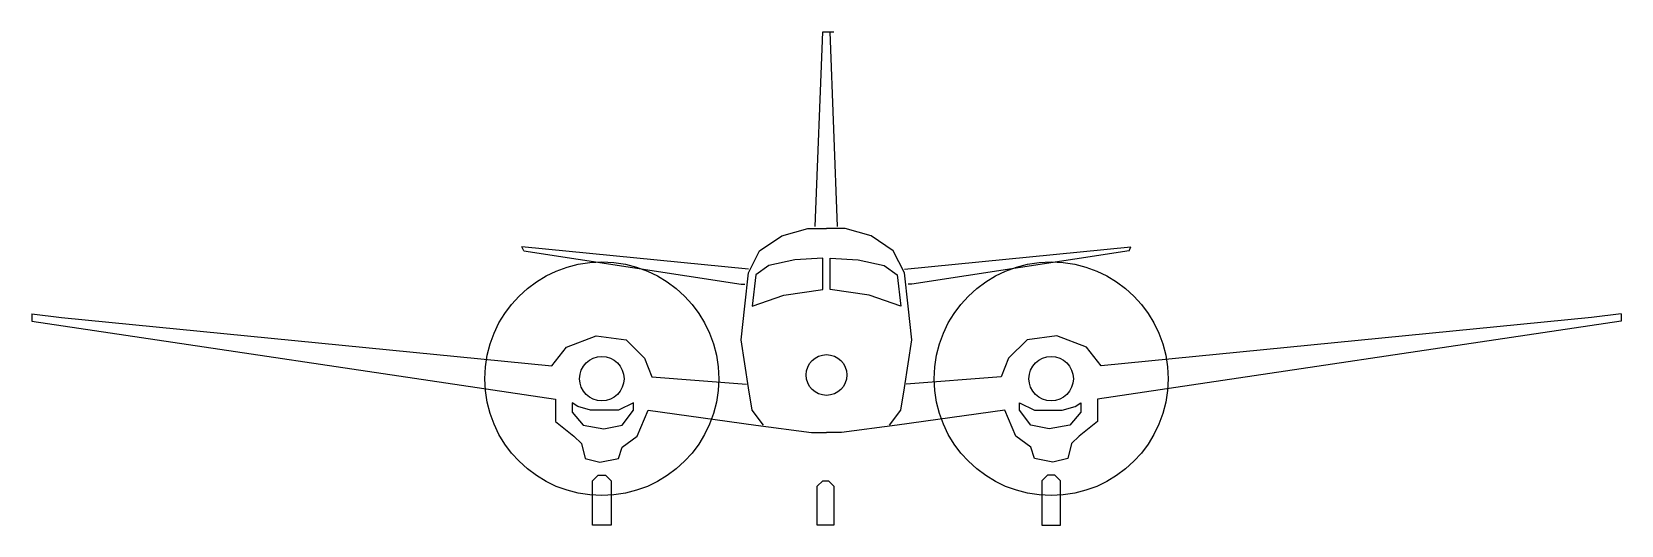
# Model space of a CAD drawing. Header units: millimetres. Extents: x -2379.7 to -2359.9, y 1503.4 to 1509.6.
import ezdxf

# ---------------------------------------------------------------- set-up
doc = ezdxf.new("R2010")
doc.units = ezdxf.units.MM
doc.header["$LTSCALE"] = 10
doc.layers.add('Aeronaves', color=2, linetype='Continuous')

msp = doc.modelspace()

# ---------------------------------------------------------------- linework, layer by layer
at = {"layer": 'Aeronaves'}
for p, q in [((-2369.921, 1507.166), (-2369.828, 1509.593)), ((-2369.828, 1509.593), (-2369.782, 1509.593)), ((-2369.782, 1509.593), (-2369.689, 1509.593)), ((-2369.643, 1507.166), (-2369.736, 1509.593)), ((-2370.614, 1506.865), (-2370.337, 1507.05)), ((-2370.337, 1507.05), (-2370.013, 1507.142)), ((-2370.013, 1507.142), (-2369.782, 1507.142)), ((-2369.551, 1507.142), (-2369.782, 1507.142)), ((-2369.227, 1507.05), (-2369.551, 1507.142)), ((-2368.95, 1506.865), (-2369.227, 1507.05)), ((-2373.55, 1506.865), (-2373.573, 1506.911)), ((-2373.573, 1506.911), (-2373.573, 1506.911)), ((-2370.753, 1506.634), (-2373.573, 1506.911)), ((-2373.55, 1506.865), (-2370.845, 1506.449)), ((-2370.753, 1506.588), (-2370.614, 1506.865)), ((-2368.811, 1506.588), (-2368.95, 1506.865)), ((-2368.811, 1506.634), (-2365.991, 1506.911)), ((-2366.014, 1506.865), (-2368.718, 1506.449)), ((-2366.014, 1506.865), (-2365.991, 1506.911)), ((-2365.991, 1506.911), (-2365.991, 1506.911)), ((-2370.498, 1506.68), (-2370.66, 1506.565)), ((-2370.175, 1506.749), (-2370.498, 1506.68)), ((-2369.828, 1506.773), (-2370.175, 1506.749)), ((-2369.828, 1506.38), (-2369.828, 1506.773)), ((-2369.736, 1506.38), (-2369.736, 1506.773)), ((-2369.736, 1506.773), (-2369.389, 1506.749)), ((-2369.389, 1506.749), (-2369.065, 1506.68)), ((-2369.065, 1506.68), (-2368.903, 1506.565)), ((-2370.799, 1506.172), (-2370.753, 1506.588)), ((-2370.66, 1506.565), (-2370.707, 1506.172)), ((-2368.903, 1506.565), (-2368.857, 1506.172)), ((-2368.765, 1506.172), (-2368.811, 1506.588)), ((-2370.845, 1506.449), (-2370.799, 1506.449)), ((-2370.707, 1506.172), (-2370.314, 1506.31)), ((-2370.314, 1506.31), (-2369.828, 1506.38)), ((-2369.25, 1506.31), (-2369.736, 1506.38)), ((-2368.857, 1506.172), (-2369.25, 1506.31)), ((-2368.718, 1506.449), (-2368.765, 1506.449)), ((-2379.676, 1506.079), (-2379.676, 1505.987)), ((-2379.676, 1506.079), (-2379.306, 1506.033)), ((-2370.845, 1505.755), (-2370.799, 1506.172)), ((-2368.718, 1505.755), (-2368.765, 1506.172)), ((-2359.888, 1506.079), (-2360.258, 1506.033)), ((-2359.888, 1506.079), (-2359.888, 1505.987)), ((-2379.676, 1505.987), (-2373.157, 1505.016)), ((-2379.306, 1506.033), (-2373.203, 1505.432)), ((-2359.888, 1505.987), (-2366.407, 1505.016)), ((-2360.258, 1506.033), (-2366.361, 1505.432)), ((-2373.203, 1505.432), (-2373.018, 1505.663)), ((-2373.018, 1505.663), (-2372.648, 1505.802)), ((-2372.648, 1505.802), (-2372.278, 1505.755)), ((-2372.278, 1505.755), (-2372.047, 1505.524)), ((-2370.753, 1505.154), (-2370.845, 1505.755)), ((-2368.811, 1505.154), (-2368.718, 1505.755)), ((-2367.285, 1505.755), (-2367.516, 1505.524)), ((-2366.915, 1505.802), (-2367.285, 1505.755)), ((-2366.546, 1505.663), (-2366.915, 1505.802)), ((-2366.361, 1505.432), (-2366.546, 1505.663)), ((-2372.047, 1505.524), (-2371.955, 1505.293)), ((-2367.516, 1505.524), (-2367.609, 1505.293)), ((-2371.955, 1505.293), (-2370.776, 1505.201)), ((-2367.609, 1505.293), (-2368.788, 1505.201)), ((-2370.707, 1504.877), (-2370.753, 1505.154)), ((-2368.857, 1504.877), (-2368.811, 1505.154)), ((-2373.157, 1505.016), (-2373.157, 1504.738)), ((-2372.949, 1504.969), (-2372.949, 1504.854)), ((-2372.879, 1504.923), (-2372.949, 1504.969)), ((-2372.718, 1504.877), (-2372.879, 1504.923)), ((-2372.556, 1504.877), (-2372.718, 1504.877)), ((-2372.371, 1504.877), (-2372.556, 1504.877)), ((-2372.186, 1504.969), (-2372.371, 1504.877)), ((-2372.325, 1504.692), (-2372.186, 1504.877)), ((-2372.186, 1504.877), (-2372.186, 1504.969)), ((-2372.14, 1504.553), (-2372.001, 1504.877)), ((-2372.001, 1504.877), (-2370.66, 1504.692)), ((-2370.568, 1504.692), (-2370.707, 1504.877)), ((-2368.996, 1504.692), (-2368.857, 1504.877)), ((-2367.563, 1504.877), (-2368.903, 1504.692)), ((-2367.424, 1504.553), (-2367.563, 1504.877)), ((-2367.378, 1504.969), (-2367.193, 1504.877)), ((-2367.378, 1504.877), (-2367.378, 1504.969)), ((-2367.239, 1504.692), (-2367.378, 1504.877)), ((-2367.193, 1504.877), (-2367.008, 1504.877)), ((-2367.008, 1504.877), (-2366.846, 1504.877)), ((-2366.846, 1504.877), (-2366.684, 1504.923)), ((-2366.684, 1504.923), (-2366.615, 1504.969)), ((-2366.615, 1504.969), (-2366.615, 1504.854)), ((-2366.407, 1505.016), (-2366.407, 1504.738)), ((-2373.157, 1504.738), (-2372.926, 1504.553)), ((-2372.949, 1504.854), (-2372.81, 1504.692)), ((-2372.81, 1504.692), (-2372.556, 1504.646)), ((-2372.556, 1504.646), (-2372.325, 1504.692)), ((-2370.66, 1504.692), (-2369.967, 1504.6)), ((-2368.903, 1504.692), (-2369.597, 1504.6)), ((-2367.008, 1504.646), (-2367.239, 1504.692)), ((-2366.754, 1504.692), (-2367.008, 1504.646)), ((-2366.615, 1504.854), (-2366.754, 1504.692)), ((-2366.407, 1504.738), (-2366.638, 1504.553)), ((-2372.926, 1504.553), (-2372.833, 1504.461)), ((-2372.325, 1504.415), (-2372.14, 1504.553)), ((-2369.967, 1504.6), (-2369.782, 1504.6)), ((-2369.597, 1504.6), (-2369.782, 1504.6)), ((-2367.239, 1504.415), (-2367.424, 1504.553)), ((-2366.638, 1504.553), (-2366.73, 1504.461)), ((-2372.833, 1504.461), (-2372.787, 1504.276)), ((-2372.371, 1504.276), (-2372.325, 1504.415)), ((-2367.193, 1504.276), (-2367.239, 1504.415)), ((-2366.73, 1504.461), (-2366.777, 1504.276)), ((-2372.787, 1504.276), (-2372.602, 1504.23)), ((-2372.602, 1504.23), (-2372.371, 1504.276)), ((-2366.962, 1504.23), (-2367.193, 1504.276)), ((-2366.777, 1504.276), (-2366.962, 1504.23)), ((-2372.695, 1503.999), (-2372.625, 1504.068)), ((-2372.695, 1503.444), (-2372.695, 1503.999)), ((-2372.625, 1504.068), (-2372.533, 1504.068)), ((-2372.533, 1504.068), (-2372.463, 1503.999)), ((-2372.463, 1503.999), (-2372.463, 1503.444)), ((-2369.897, 1503.929), (-2369.828, 1503.999)), ((-2369.897, 1503.444), (-2369.897, 1503.929)), ((-2369.828, 1503.999), (-2369.759, 1503.999)), ((-2369.759, 1503.999), (-2369.689, 1503.929)), ((-2369.689, 1503.929), (-2369.689, 1503.444)), ((-2367.031, 1504.068), (-2367.1, 1503.999)), ((-2367.1, 1503.999), (-2367.1, 1503.444)), ((-2366.938, 1504.068), (-2367.031, 1504.068)), ((-2366.869, 1503.999), (-2366.938, 1504.068)), ((-2366.869, 1503.444), (-2366.869, 1503.999)), ((-2372.463, 1503.444), (-2372.695, 1503.444)), ((-2369.689, 1503.444), (-2369.897, 1503.444)), ((-2367.1, 1503.444), (-2366.869, 1503.444))]:
    msp.add_line(p, q, dxfattribs=at)
for centre, radius in [((-2372.579, 1505.27), 1.456), ((-2366.985, 1505.27), 1.456), ((-2372.579, 1505.27), 0.277), ((-2369.782, 1505.316), 0.254), ((-2366.985, 1505.27), 0.277)]:
    msp.add_circle(centre, radius, dxfattribs=at)

doc.saveas('drawing.dxf')
